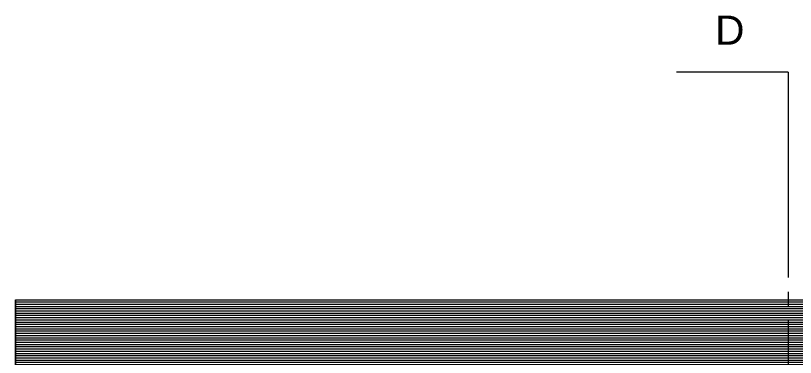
# Model space of a CAD drawing. Header units: millimetres. Extents: x 935 to 13922, y 3203 to 7816.
# Drawn here: x 3544.4 to 3893.2, y 7318.2 to 7470.9 of the extents above; entities that cross this region are included whole.
import ezdxf

# ---------------------------------------------------------------- set-up
doc = ezdxf.new("R2010")
doc.units = ezdxf.units.MM
doc.linetypes.add('CENTRO', pattern=[50.8, 31.75, -6.35, 6.35, -6.35])
doc.layers.get('0').update_dxf_attribs({"lineweight": 20})
for name, color, linetype, lineweight in [('campiture', 253, 'Continuous', 0), ('interni', 210, 'Continuous', 13), ('sezioni', 50, 'Continuous', 5)]:
    doc.layers.add(name, color=color, linetype=linetype, lineweight=lineweight)
doc.layers.add('VEGETAZIONE', color=7, linetype='Continuous', lineweight=5, true_color=0x387000)
doc.styles.get("Standard").update_dxf_attribs({"font": 'arial.ttf', "height": 12})

msp = doc.modelspace()

# ---------------------------------------------------------------- hatches: boundary and pattern name
at = {"layer": 'campiture'}
h = msp.add_hatch(dxfattribs=at)
h.set_pattern_fill('_USER', color=256, pattern_type=0)
h.set_pattern_definition([(0, (0, 0), (0, 1), [])])
h.paths.add_polyline_path([(3574.44, 7025.95), (3574.38, 7026.02), (3574.44, 7026.15), (3574.44, 7313.95), (4274.02, 7313.95), (4274.02, 7343.95), (3544.44, 7343.95), (3544.44, 5741.18), (4984.44, 5741.18), (4984.44, 7343.95), (4404.44, 7343.95), (4404.44, 7313.95), (4954.44, 7313.95), (4954.44, 5771.18), (3574.44, 5771.18)])

# ---------------------------------------------------------------- linework, layer by layer
for p, q in [((3544.44, 5741.18), (3544.44, 7343.95)), ((3544.44, 7343.95), (4274.76, 7343.95))]:
    msp.add_line(p, q)
at = {"layer": 'interni'}
for q in [(3839.95, 7445.57), (3889.95, 7385.57)]:
    msp.add_line((3889.95, 7445.57), q, dxfattribs=at)
at = {"layer": 'sezioni', "linetype": 'CENTRO'}
msp.add_line((3889.95, 7385.57), (3889.95, 7258.41), dxfattribs=at)
at = {"layer": 'VEGETAZIONE'}
for q in [(3544.44, 5741.18), (4274.02, 7343.95)]:
    msp.add_line((3544.44, 7343.95), q, dxfattribs=at)

# ---------------------------------------------------------------- texts
at = {"layer": 'interni', "insert": (3857.27, 7470.86), "char_height": 13, "attachment_point": 1}
msp.add_mtext_dynamic_manual_height_columns('D', width=13, gutter_width=12.5, heights=[13], dxfattribs=at)

doc.saveas('drawing.dxf')
